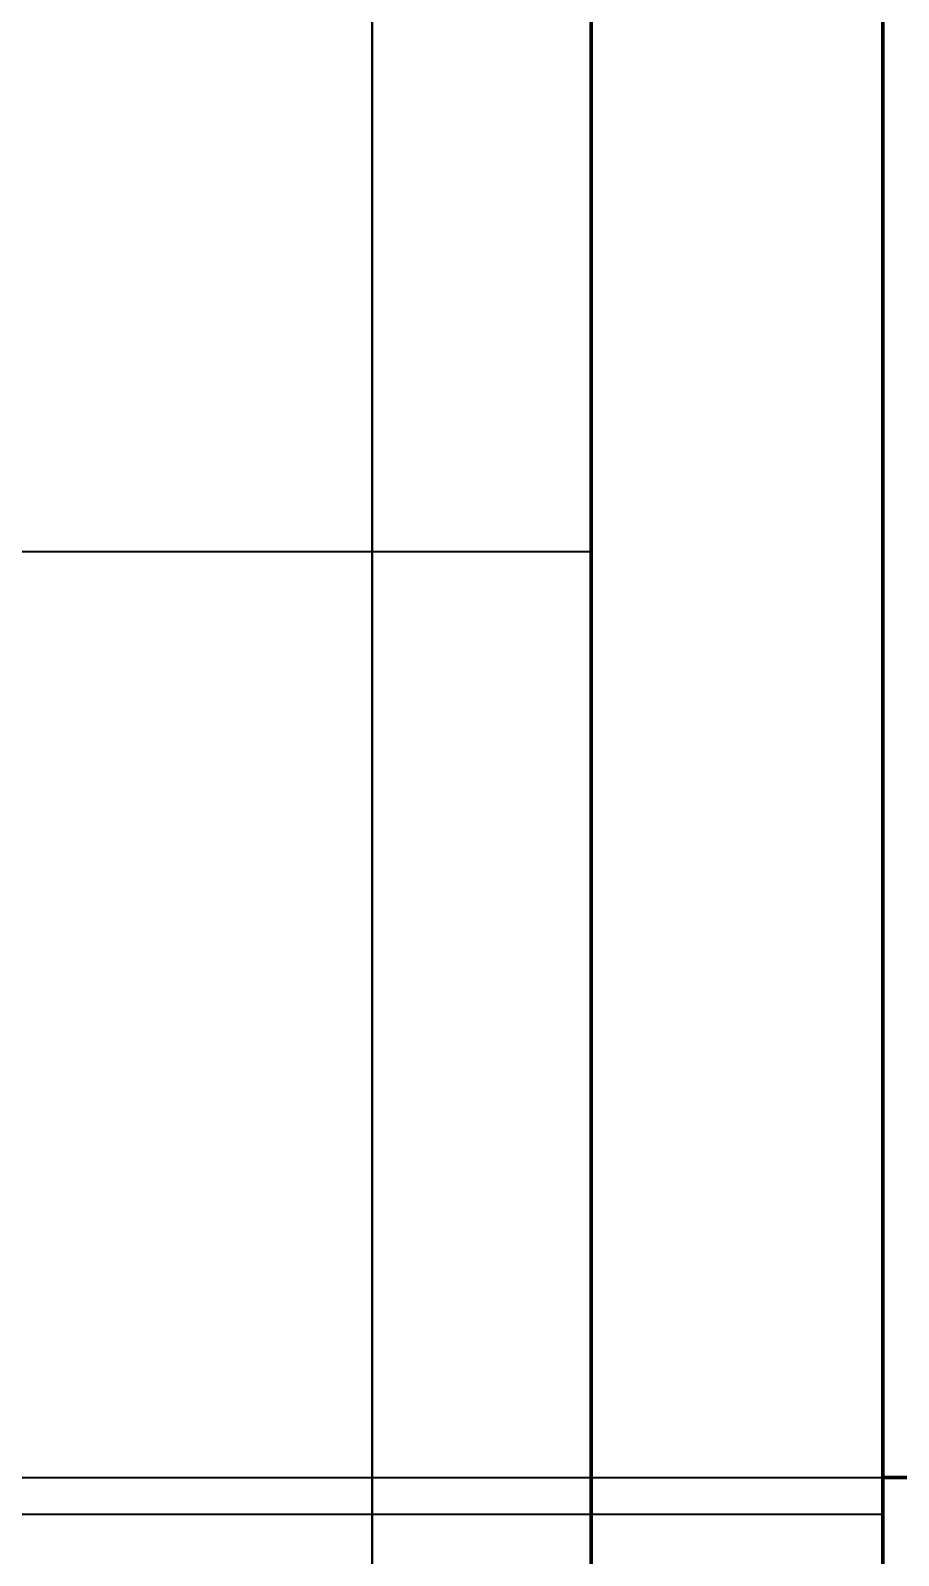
# Model space of a CAD drawing. Header units: millimetres. Extents: x 0 to 2382, y 0 to 420.
# Drawn here: x 186.831 to 188.022, y 108.623 to 110.715 of the extents above; entities that cross this region are included whole.
import ezdxf

# ---------------------------------------------------------------- set-up
doc = ezdxf.new("R2010")
doc.units = ezdxf.units.MM
doc.linetypes.add('IRAM-E-TRAZOS', pattern=[5, 4, -1])
doc.layers.add('01-VISIBLE', color=7, linetype='CONTINUOUS', lineweight=70)
doc.layers.add('02-OCULTA', color=4, linetype='IRAM-E-TRAZOS', lineweight=35)

msp = doc.modelspace()

# ---------------------------------------------------------------- linework, layer by layer
at = {"layer": '01-VISIBLE'}
msp.add_line((188, 108.73), (189, 108.73), dxfattribs=at)
for points in [[(187.6, 110.7519), (187.6, 110.7018), (187.6, 110.6516), (187.6, 110.6015), (187.6, 110.5514), (187.6, 110.5013), (187.6, 110.4511), (187.6, 110.401), (187.6, 110.3509), (187.6, 110.3008), (187.6, 110.2506), (187.6, 110.2005), (187.6, 110.1504), (187.6, 110.1003), (187.6, 110.0501), (187.6, 110)], [(188, 110.75), (188, 110.7), (188, 110.65), (188, 110.6), (188, 110.55), (188, 110.5), (188, 110.45), (188, 110.4), (188, 110.35), (188, 110.3), (188, 110.25), (188, 110.2), (188, 110.15), (188, 110.1), (188, 110.05), (188, 110)], [(187.6, 110), (187.6, 109.95), (187.6, 109.9), (187.6, 109.85), (187.6, 109.8), (187.6, 109.75), (187.6, 109.7), (187.6, 109.65), (187.6, 109.6), (187.6, 109.55), (187.6, 109.5), (187.6, 109.45), (187.6, 109.4), (187.6, 109.35), (187.6, 109.3), (187.6, 109.25), (187.6, 109.2), (187.6, 109.15), (187.6, 109.1), (187.6, 109.05), (187.6, 109), (187.6, 108.95), (187.6, 108.9), (187.6, 108.85), (187.6, 108.8), (187.6, 108.75), (187.6, 108.7), (187.6, 108.65), (187.6, 108.6)], [(188, 110), (188, 109.95), (188, 109.9), (188, 109.85), (188, 109.8), (188, 109.75), (188, 109.7), (188, 109.65), (188, 109.6), (188, 109.55), (188, 109.5), (188, 109.45), (188, 109.4), (188, 109.35), (188, 109.3), (188, 109.25), (188, 109.2), (188, 109.15), (188, 109.1), (188, 109.05), (188, 109), (188, 108.95), (188, 108.9), (188, 108.85), (188, 108.8), (188, 108.75), (188, 108.7), (188, 108.65), (188, 108.6)]]:
    msp.add_lwpolyline(points, dxfattribs=at)
at = {"layer": '02-OCULTA'}
for p, q in [((181.6, 110), (187.6, 110)), ((125, 108.73), (188, 108.73)), ((181.6, 108.68), (187.6, 108.68)), ((187.6, 108.68), (188, 108.68))]:
    msp.add_line(p, q, dxfattribs=at)
for points in [[(187.6, 108.6), (187.6, 108.7), (187.6, 108.8), (187.6, 108.9), (187.6, 109), (187.6, 109.1), (187.6, 109.2), (187.6, 109.3), (187.6, 109.4), (187.6, 109.5), (187.6, 109.6), (187.6, 109.7), (187.6, 109.8), (187.6, 109.9), (187.6, 110), (187.6, 110.1), (187.6, 110.2), (187.6, 110.3), (187.6, 110.4), (187.6, 110.5), (187.6, 110.6), (187.6, 110.7), (187.6, 110.8)], [(187.3, 108.58), (187.3, 108.651), (187.3, 108.722), (187.3, 108.793), (187.3, 108.864), (187.3, 108.935), (187.3, 109.006), (187.3, 109.077), (187.3, 109.148), (187.3, 109.219), (187.3, 109.29), (187.3, 109.361), (187.3, 109.432), (187.3, 109.503), (187.3, 109.574), (187.3, 109.645), (187.3, 109.716), (187.3, 109.787), (187.3, 109.858), (187.3, 109.929), (187.3, 110), (187.3, 110.071), (187.3, 110.142), (187.3, 110.213), (187.3, 110.284), (187.3, 110.355), (187.3, 110.426), (187.3, 110.497), (187.3, 110.568), (187.3, 110.639), (187.3, 110.71), (187.3, 110.781)], [(187.3, 110.7526), (187.3, 110.7024), (187.3, 110.6523), (187.3, 110.6021), (187.3, 110.5519), (187.3, 110.5017), (187.3, 110.4516), (187.3, 110.4014), (187.3, 110.3512), (187.3, 110.301), (187.3, 110.2509), (187.3, 110.2007), (187.3, 110.1505), (187.3, 110.1003), (187.3, 110.0502), (187.3, 110)], [(187.3, 110.75), (187.3, 110.7), (187.3, 110.65), (187.3, 110.6), (187.3, 110.55), (187.3, 110.5), (187.3, 110.45), (187.3, 110.4), (187.3, 110.35), (187.3, 110.3), (187.3, 110.25), (187.3, 110.2), (187.3, 110.15), (187.3, 110.1), (187.3, 110.05), (187.3, 110)], [(187.6, 108.68), (187.6, 108.7308), (187.6, 108.7815), (187.6, 108.8323), (187.6, 108.8831), (187.6, 108.9338), (187.6, 108.9846), (187.6, 109.0354), (187.6, 109.0862), (187.6, 109.1369), (187.6, 109.1877), (187.6, 109.2385), (187.6, 109.2892), (187.6, 109.34), (187.6, 109.3908), (187.6, 109.4415), (187.6, 109.4923), (187.6, 109.5431), (187.6, 109.5938), (187.6, 109.6446), (187.6, 109.6954), (187.6, 109.7462), (187.6, 109.7969), (187.6, 109.8477), (187.6, 109.8985), (187.6, 109.9492), (187.6, 110), (187.6, 110.0508), (187.6, 110.1015), (187.6, 110.1523), (187.6, 110.2031), (187.6, 110.2538), (187.6, 110.3046), (187.6, 110.3554), (187.6, 110.4062), (187.6, 110.4569), (187.6, 110.5077), (187.6, 110.5585), (187.6, 110.6092), (187.6, 110.66), (187.6, 110.7108), (187.6, 110.7615)], [(187.6, 110.7615), (187.6, 110.7108), (187.6, 110.66), (187.6, 110.6092), (187.6, 110.5585), (187.6, 110.5077), (187.6, 110.4569), (187.6, 110.4062), (187.6, 110.3554), (187.6, 110.3046), (187.6, 110.2538), (187.6, 110.2031), (187.6, 110.1523), (187.6, 110.1015), (187.6, 110.0508), (187.6, 110)], [(187.6, 108.68), (187.6, 108.7308), (187.6, 108.7815), (187.6, 108.8323), (187.6, 108.8831), (187.6, 108.9338), (187.6, 108.9846), (187.6, 109.0354), (187.6, 109.0862), (187.6, 109.1369), (187.6, 109.1877), (187.6, 109.2385), (187.6, 109.2892), (187.6, 109.34), (187.6, 109.3908), (187.6, 109.4415), (187.6, 109.4923), (187.6, 109.5431), (187.6, 109.5938), (187.6, 109.6446), (187.6, 109.6954), (187.6, 109.7462), (187.6, 109.7969), (187.6, 109.8477), (187.6, 109.8985), (187.6, 109.9492), (187.6, 110), (187.6, 110.0508), (187.6, 110.1015), (187.6, 110.1523), (187.6, 110.2031), (187.6, 110.2538), (187.6, 110.3046), (187.6, 110.3554), (187.6, 110.4062), (187.6, 110.4569), (187.6, 110.5077), (187.6, 110.5585), (187.6, 110.6092), (187.6, 110.66), (187.6, 110.7108), (187.6, 110.7615)], [(187.6, 110.7615), (187.6, 110.7108), (187.6, 110.66), (187.6, 110.6092), (187.6, 110.5585), (187.6, 110.5077), (187.6, 110.4569), (187.6, 110.4062), (187.6, 110.3554), (187.6, 110.3046), (187.6, 110.2538), (187.6, 110.2031), (187.6, 110.1523), (187.6, 110.1015), (187.6, 110.0508), (187.6, 110)], [(187.6, 108.5905), (187.6, 108.6408), (187.6, 108.6912), (187.6, 108.7415), (187.6, 108.7919), (187.6, 108.8422), (187.6, 108.8925), (187.6, 108.9429), (187.6, 108.9932), (187.6, 109.0436), (187.6, 109.0939), (187.6, 109.1442), (187.6, 109.1946), (187.6, 109.2449), (187.6, 109.2953), (187.6, 109.3456), (187.6, 109.3959), (187.6, 109.4463), (187.6, 109.4966), (187.6, 109.5469), (187.6, 109.5973), (187.6, 109.6476), (187.6, 109.698), (187.6, 109.7483), (187.6, 109.7986), (187.6, 109.849), (187.6, 109.8993), (187.6, 109.9497), (187.6, 110), (187.6, 110.0503), (187.6, 110.1007), (187.6, 110.151), (187.6, 110.2014), (187.6, 110.2517), (187.6, 110.302), (187.6, 110.3524), (187.6, 110.4027), (187.6, 110.4531), (187.6, 110.5034), (187.6, 110.5537), (187.6, 110.6041), (187.6, 110.6544), (187.6, 110.7047), (187.6, 110.7551)], [(187.6, 110.7551), (187.6, 110.7047), (187.6, 110.6544), (187.6, 110.6041), (187.6, 110.5537), (187.6, 110.5034), (187.6, 110.4531), (187.6, 110.4027), (187.6, 110.3524), (187.6, 110.302), (187.6, 110.2517), (187.6, 110.2014), (187.6, 110.151), (187.6, 110.1007), (187.6, 110.0503), (187.6, 110)], [(187.6, 110.7526), (187.6, 110.7024), (187.6, 110.6523), (187.6, 110.6021), (187.6, 110.5519), (187.6, 110.5017), (187.6, 110.4516), (187.6, 110.4014), (187.6, 110.3512), (187.6, 110.301), (187.6, 110.2509), (187.6, 110.2007), (187.6, 110.1505), (187.6, 110.1003), (187.6, 110.0502), (187.6, 110)], [(187.6, 108.6), (187.6, 108.65), (187.6, 108.7), (187.6, 108.75), (187.6, 108.8), (187.6, 108.85), (187.6, 108.9), (187.6, 108.95), (187.6, 109), (187.6, 109.05), (187.6, 109.1), (187.6, 109.15), (187.6, 109.2), (187.6, 109.25), (187.6, 109.3), (187.6, 109.35), (187.6, 109.4), (187.6, 109.45), (187.6, 109.5), (187.6, 109.55), (187.6, 109.6), (187.6, 109.65), (187.6, 109.7), (187.6, 109.75), (187.6, 109.8), (187.6, 109.85), (187.6, 109.9), (187.6, 109.95), (187.6, 110), (187.6, 110.05), (187.6, 110.1), (187.6, 110.15), (187.6, 110.2), (187.6, 110.25), (187.6, 110.3), (187.6, 110.35), (187.6, 110.4), (187.6, 110.45), (187.6, 110.5), (187.6, 110.55), (187.6, 110.6), (187.6, 110.65), (187.6, 110.7), (187.6, 110.75)], [(187.6, 110.75), (187.6, 110.7), (187.6, 110.65), (187.6, 110.6), (187.6, 110.55), (187.6, 110.5), (187.6, 110.45), (187.6, 110.4), (187.6, 110.35), (187.6, 110.3), (187.6, 110.25), (187.6, 110.2), (187.6, 110.15), (187.6, 110.1), (187.6, 110.05), (187.6, 110)], [(188, 108.68), (188, 108.7308), (188, 108.7815), (188, 108.8323), (188, 108.8831), (188, 108.9338), (188, 108.9846), (188, 109.0354), (188, 109.0862), (188, 109.1369), (188, 109.1877), (188, 109.2385), (188, 109.2892), (188, 109.34), (188, 109.3908), (188, 109.4415), (188, 109.4923), (188, 109.5431), (188, 109.5938), (188, 109.6446), (188, 109.6954), (188, 109.7462), (188, 109.7969), (188, 109.8477), (188, 109.8985), (188, 109.9492), (188, 110), (188, 110.0508), (188, 110.1015), (188, 110.1523), (188, 110.2031), (188, 110.2538), (188, 110.3046), (188, 110.3554), (188, 110.4062), (188, 110.4569), (188, 110.5077), (188, 110.5585), (188, 110.6092), (188, 110.66), (188, 110.7108), (188, 110.7615)], [(188, 110.7615), (188, 110.7108), (188, 110.66), (188, 110.6092), (188, 110.5585), (188, 110.5077), (188, 110.4569), (188, 110.4062), (188, 110.3554), (188, 110.3046), (188, 110.2538), (188, 110.2031), (188, 110.1523), (188, 110.1015), (188, 110.0508), (188, 110)], [(188, 108.6), (188, 108.65), (188, 108.7), (188, 108.75), (188, 108.8), (188, 108.85), (188, 108.9), (188, 108.95), (188, 109), (188, 109.05), (188, 109.1), (188, 109.15), (188, 109.2), (188, 109.25), (188, 109.3), (188, 109.35), (188, 109.4), (188, 109.45), (188, 109.5), (188, 109.55), (188, 109.6), (188, 109.65), (188, 109.7), (188, 109.75), (188, 109.8), (188, 109.85), (188, 109.9), (188, 109.95), (188, 110), (188, 110.05), (188, 110.1), (188, 110.15), (188, 110.2), (188, 110.25), (188, 110.3), (188, 110.35), (188, 110.4), (188, 110.45), (188, 110.5), (188, 110.55), (188, 110.6), (188, 110.65), (188, 110.7), (188, 110.75)], [(187.3, 108.56), (187.3, 108.632), (187.3, 108.704), (187.3, 108.776), (187.3, 108.848), (187.3, 108.92), (187.3, 108.992), (187.3, 109.064), (187.3, 109.136), (187.3, 109.208), (187.3, 109.28), (187.3, 109.352), (187.3, 109.424), (187.3, 109.496), (187.3, 109.568), (187.3, 109.64), (187.3, 109.712), (187.3, 109.784), (187.3, 109.856), (187.3, 109.928), (187.3, 110), (187.3, 110.072), (187.3, 110.144), (187.3, 110.216), (187.3, 110.288), (187.3, 110.36), (187.3, 110.432), (187.3, 110.504), (187.3, 110.576), (187.3, 110.648), (187.3, 110.72)], [(187.6, 108.56), (187.6, 108.632), (187.6, 108.704), (187.6, 108.776), (187.6, 108.848), (187.6, 108.92), (187.6, 108.992), (187.6, 109.064), (187.6, 109.136), (187.6, 109.208), (187.6, 109.28), (187.6, 109.352), (187.6, 109.424), (187.6, 109.496), (187.6, 109.568), (187.6, 109.64), (187.6, 109.712), (187.6, 109.784), (187.6, 109.856), (187.6, 109.928), (187.6, 110), (187.6, 110.072), (187.6, 110.144), (187.6, 110.216), (187.6, 110.288), (187.6, 110.36), (187.6, 110.432), (187.6, 110.504), (187.6, 110.576), (187.6, 110.648), (187.6, 110.72)], [(187.3, 110), (187.3, 109.95), (187.3, 109.9), (187.3, 109.85), (187.3, 109.8), (187.3, 109.75), (187.3, 109.7), (187.3, 109.65), (187.3, 109.6), (187.3, 109.55), (187.3, 109.5), (187.3, 109.45), (187.3, 109.4), (187.3, 109.35), (187.3, 109.3), (187.3, 109.25), (187.3, 109.2), (187.3, 109.15), (187.3, 109.1), (187.3, 109.05), (187.3, 109), (187.3, 108.95), (187.3, 108.9), (187.3, 108.85), (187.3, 108.8), (187.3, 108.75), (187.3, 108.7), (187.3, 108.65), (187.3, 108.6)], [(187.3, 110), (187.3, 109.95), (187.3, 109.9), (187.3, 109.85), (187.3, 109.8), (187.3, 109.75), (187.3, 109.7), (187.3, 109.65), (187.3, 109.6), (187.3, 109.55), (187.3, 109.5), (187.3, 109.45), (187.3, 109.4), (187.3, 109.35), (187.3, 109.3), (187.3, 109.25), (187.3, 109.2), (187.3, 109.15), (187.3, 109.1), (187.3, 109.05), (187.3, 109), (187.3, 108.95), (187.3, 108.9), (187.3, 108.85), (187.3, 108.8), (187.3, 108.75), (187.3, 108.7), (187.3, 108.65), (187.3, 108.6)], [(187.6, 110), (187.6, 109.95), (187.6, 109.9), (187.6, 109.85), (187.6, 109.8), (187.6, 109.75), (187.6, 109.7), (187.6, 109.65), (187.6, 109.6), (187.6, 109.55), (187.6, 109.5), (187.6, 109.45), (187.6, 109.4), (187.6, 109.35), (187.6, 109.3), (187.6, 109.25), (187.6, 109.2), (187.6, 109.15), (187.6, 109.1), (187.6, 109.05), (187.6, 109), (187.6, 108.95), (187.6, 108.9), (187.6, 108.85), (187.6, 108.8), (187.6, 108.75), (187.6, 108.7), (187.6, 108.65), (187.6, 108.6)], [(187.6, 110), (187.6, 109.9492), (187.6, 109.8985), (187.6, 109.8477), (187.6, 109.7969), (187.6, 109.7462), (187.6, 109.6954), (187.6, 109.6446), (187.6, 109.5938), (187.6, 109.5431), (187.6, 109.4923), (187.6, 109.4415), (187.6, 109.3908), (187.6, 109.34), (187.6, 109.2892), (187.6, 109.2385), (187.6, 109.1877), (187.6, 109.1369), (187.6, 109.0862), (187.6, 109.0354), (187.6, 108.9846), (187.6, 108.9338), (187.6, 108.8831), (187.6, 108.8323), (187.6, 108.7815), (187.6, 108.7308), (187.6, 108.68)], [(187.6, 110), (187.6, 109.9497), (187.6, 109.8993), (187.6, 109.849), (187.6, 109.7986), (187.6, 109.7483), (187.6, 109.698), (187.6, 109.6476), (187.6, 109.5973), (187.6, 109.5469), (187.6, 109.4966), (187.6, 109.4463), (187.6, 109.3959), (187.6, 109.3456), (187.6, 109.2953), (187.6, 109.2449), (187.6, 109.1946), (187.6, 109.1442), (187.6, 109.0939), (187.6, 109.0436), (187.6, 108.9932), (187.6, 108.9429), (187.6, 108.8925), (187.6, 108.8422), (187.6, 108.7919), (187.6, 108.7415), (187.6, 108.6912), (187.6, 108.6408), (187.6, 108.5905)], [(187.6, 110), (187.6, 109.95), (187.6, 109.9), (187.6, 109.85), (187.6, 109.8), (187.6, 109.75), (187.6, 109.7), (187.6, 109.65), (187.6, 109.6), (187.6, 109.55), (187.6, 109.5), (187.6, 109.45), (187.6, 109.4), (187.6, 109.35), (187.6, 109.3), (187.6, 109.25), (187.6, 109.2), (187.6, 109.15), (187.6, 109.1), (187.6, 109.05), (187.6, 109), (187.6, 108.95), (187.6, 108.9), (187.6, 108.85), (187.6, 108.8), (187.6, 108.75), (187.6, 108.7), (187.6, 108.65), (187.6, 108.6)], [(187.6, 110), (187.6, 109.9492), (187.6, 109.8985), (187.6, 109.8477), (187.6, 109.7969), (187.6, 109.7462), (187.6, 109.6954), (187.6, 109.6446), (187.6, 109.5938), (187.6, 109.5431), (187.6, 109.4923), (187.6, 109.4415), (187.6, 109.3908), (187.6, 109.34), (187.6, 109.2892), (187.6, 109.2385), (187.6, 109.1877), (187.6, 109.1369), (187.6, 109.0862), (187.6, 109.0354), (187.6, 108.9846), (187.6, 108.9338), (187.6, 108.8831), (187.6, 108.8323), (187.6, 108.7815), (187.6, 108.7308), (187.6, 108.68)], [(188, 110), (188, 109.9492), (188, 109.8985), (188, 109.8477), (188, 109.7969), (188, 109.7462), (188, 109.6954), (188, 109.6446), (188, 109.5938), (188, 109.5431), (188, 109.4923), (188, 109.4415), (188, 109.3908), (188, 109.34), (188, 109.2892), (188, 109.2385), (188, 109.1877), (188, 109.1369), (188, 109.0862), (188, 109.0354), (188, 108.9846), (188, 108.9338), (188, 108.8831), (188, 108.8323), (188, 108.7815), (188, 108.7308), (188, 108.68)]]:
    msp.add_lwpolyline(points, dxfattribs=at)

doc.saveas('drawing.dxf')
